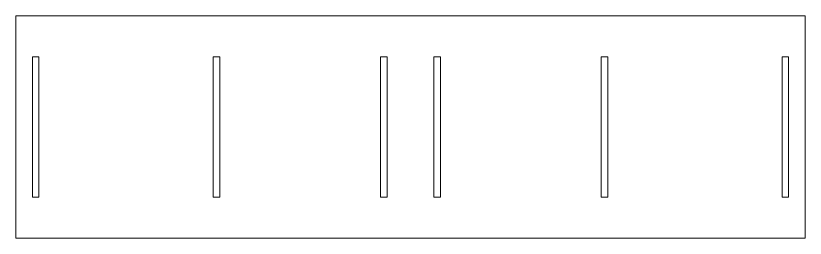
# Model space of a CAD drawing. Header units: millimetres. Extents: x -2221 to -1111, y -254 to 266.
# Drawn here: x -1531 to -1194, y -253.6 to -158.6 of the extents above; entities that cross this region are included whole.
import ezdxf

# ---------------------------------------------------------------- set-up
doc = ezdxf.new("R2010")
doc.units = ezdxf.units.MM
doc.header["$MEASUREMENT"] = 0
doc.layers.add('layer 1', color=7, linetype='Continuous')

msp = doc.modelspace()

# ---------------------------------------------------------------- linework, layer by layer
at = {"layer": 'layer 1', "lineweight": 9}
for points in [[(-1530.986, -158.6404), (-1530.986, -158.6404), (-1193.9861, -158.6404), (-1193.9861, -158.6404), (-1193.9861, -158.6404), (-1193.9861, -158.6404), (-1193.9861, -253.6404), (-1193.9861, -253.6404), (-1193.9861, -253.6404), (-1193.9861, -253.6404), (-1530.986, -253.6404), (-1530.986, -253.6404), (-1530.986, -253.6404), (-1530.986, -253.6404), (-1530.986, -158.6404), (-1530.986, -158.6404)], [(-1523.828, -236.1625), (-1523.828, -236.1625), (-1521.0779, -236.1625), (-1521.0779, -236.1625), (-1521.0779, -236.1625), (-1521.0779, -236.1625), (-1521.0779, -176.1182), (-1521.0779, -176.1182), (-1521.0779, -176.1182), (-1521.0779, -176.1182), (-1523.828, -176.1182), (-1523.828, -176.1182), (-1523.828, -176.1182), (-1523.828, -176.1182), (-1523.828, -236.1625), (-1523.828, -236.1625)], [(-1446.6569, -236.1625), (-1446.6569, -236.1625), (-1443.907, -236.1625), (-1443.907, -236.1625), (-1443.907, -236.1625), (-1443.907, -236.1625), (-1443.907, -176.1182), (-1443.907, -176.1182), (-1443.907, -176.1182), (-1443.907, -176.1182), (-1446.6569, -176.1182), (-1446.6569, -176.1182), (-1446.6569, -176.1182), (-1446.6569, -176.1182), (-1446.6569, -236.1625), (-1446.6569, -236.1625)], [(-1372.486, -176.1182), (-1372.486, -176.1182), (-1375.2359, -176.1182), (-1375.2359, -176.1182), (-1375.2359, -176.1182), (-1375.2359, -176.1182), (-1375.2359, -236.1625), (-1375.2359, -236.1625), (-1375.2359, -236.1625), (-1375.2359, -236.1625), (-1372.486, -236.1625), (-1372.486, -236.1625), (-1372.486, -236.1625), (-1372.486, -236.1625), (-1372.486, -176.1182), (-1372.486, -176.1182)], [(-1352.486, -176.1182), (-1352.486, -176.1182), (-1349.7361, -176.1182), (-1349.7361, -176.1182), (-1349.7361, -176.1182), (-1349.7361, -176.1182), (-1349.7361, -236.1625), (-1349.7361, -236.1625), (-1349.7361, -236.1625), (-1349.7361, -236.1625), (-1352.486, -236.1625), (-1352.486, -236.1625), (-1352.486, -236.1625), (-1352.486, -236.1625), (-1352.486, -176.1182), (-1352.486, -176.1182)], [(-1278.3151, -236.1625), (-1278.3151, -236.1625), (-1281.065, -236.1625), (-1281.065, -236.1625), (-1281.065, -236.1625), (-1281.065, -236.1625), (-1281.065, -176.1182), (-1281.065, -176.1182), (-1281.065, -176.1182), (-1281.065, -176.1182), (-1278.3151, -176.1182), (-1278.3151, -176.1182), (-1278.3151, -176.1182), (-1278.3151, -176.1182), (-1278.3151, -236.1625), (-1278.3151, -236.1625)], [(-1201.144, -236.1625), (-1201.144, -236.1625), (-1203.8941, -236.1625), (-1203.8941, -236.1625), (-1203.8941, -236.1625), (-1203.8941, -236.1625), (-1203.8941, -176.1182), (-1203.8941, -176.1182), (-1203.8941, -176.1182), (-1203.8941, -176.1182), (-1201.144, -176.1182), (-1201.144, -176.1182), (-1201.144, -176.1182), (-1201.144, -176.1182), (-1201.144, -236.1625), (-1201.144, -236.1625)]]:
    msp.add_open_spline(points, degree=3, knots=[0, 0, 0, 0, 0.2, 0.2, 0.2, 0.2, 0.4, 0.4, 0.4, 0.4, 0.6, 0.6, 0.6, 0.6, 1, 1, 1, 1], dxfattribs=at)

doc.saveas('drawing.dxf')
